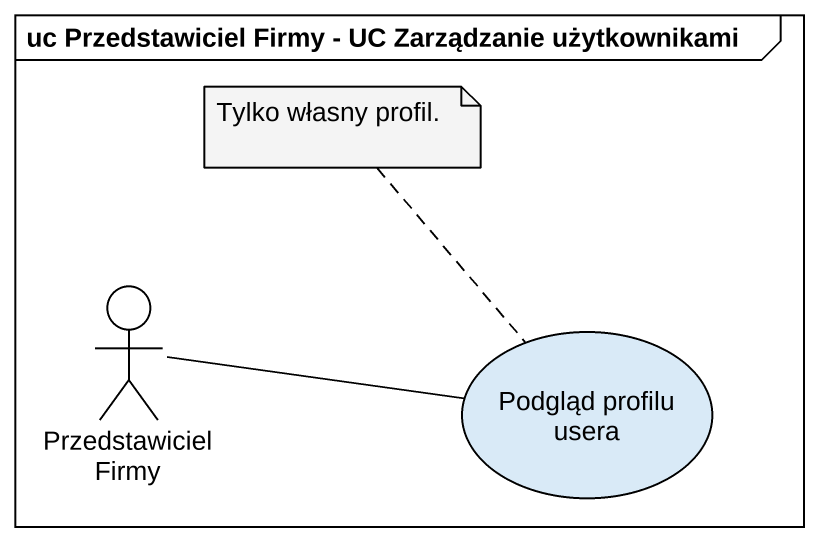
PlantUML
@startuml
mainframe uc Przedstawiciel Firmy - UC Zarządzanie użytkownikami
actor "Przedstawiciel Firmy" as Przedstawiciel_Firmy
usecase "Podgląd profilu usera" as Podgląd_profilu_usera
Przedstawiciel_Firmy -right- Podgląd_profilu_usera
note top of Podgląd_profilu_usera : Tylko własny profil.
@enduml
